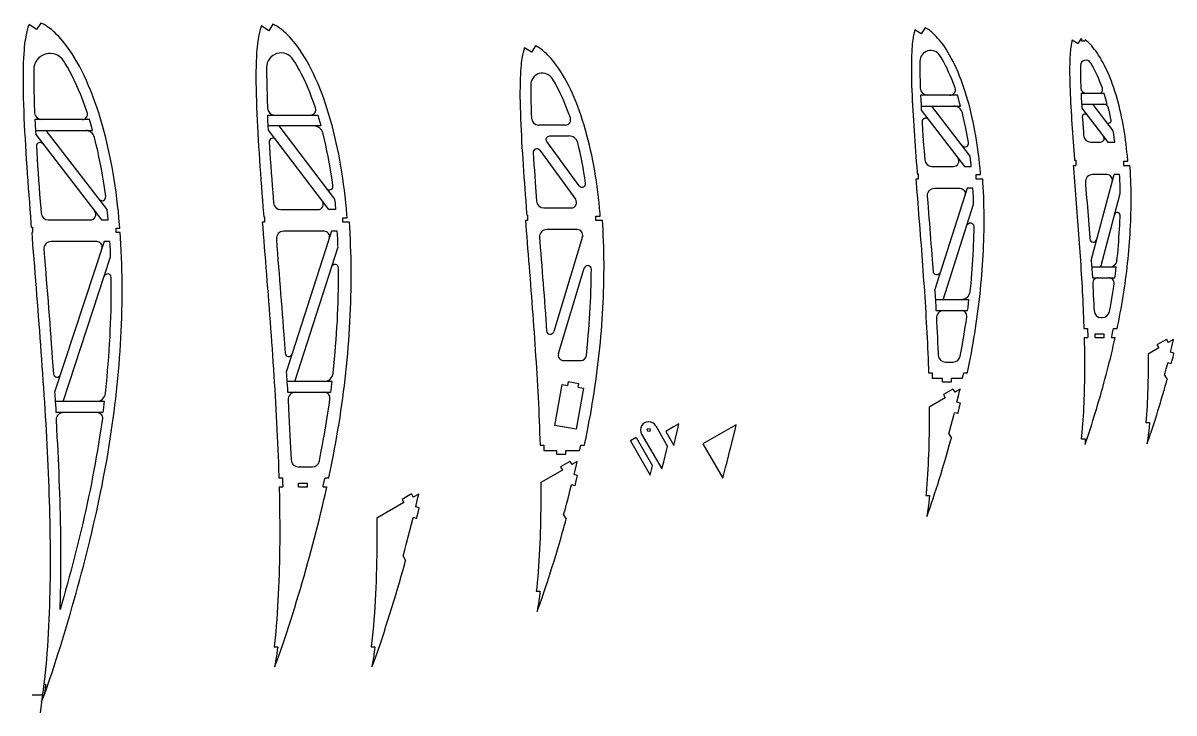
# Model space of a CAD drawing. Header units: millimetres. Extents: x 387 to 11444, y 601 to 6721.
# Drawn here: x 3736 to 4372, y 5233 to 5614 of the extents above; entities that cross this region are included whole.
import ezdxf

# ---------------------------------------------------------------- set-up
doc = ezdxf.new("R2010")
doc.units = ezdxf.units.MM
doc.layers.add('1', color=115, linetype='Continuous', plot=False)
for name, color, linetype in [('2mm轻木', 150, 'Continuous'), ('2mm轻木层板', 2, 'Continuous'), ('椴木', 30, 'Continuous')]:
    doc.layers.add(name, color=color, linetype=linetype)

msp = doc.modelspace()

# ---------------------------------------------------------------- linework, layer by layer
at = {"layer": '1'}
msp.add_line((3747.381, 5242.402), (3740.734, 5242.402), dxfattribs=at)
at = {"layer": '2mm轻木', "linetype": 'Continuous'}
for p, q in [((3737.876, 5609.127), (3737.671, 5608.24)), ((3738.068, 5609.943), (3737.876, 5609.127)), ((3738.253, 5610.679), (3738.068, 5609.943)), ((3738.441, 5611.335), (3738.253, 5610.679)), ((3738.637, 5611.92), (3738.441, 5611.335)), ((3738.85, 5612.435), (3738.637, 5611.92)), ((3739.085, 5612.894), (3738.85, 5612.435)), ((3739.156, 5613.008), (3739.085, 5612.894)), ((3743.279, 5610.33), (3739.156, 5613.008)), ((3745.582, 5613.875), (3743.279, 5610.33)), ((3745.597, 5613.869), (3745.582, 5613.875)), ((3746.155, 5613.624), (3745.597, 5613.869)), ((3746.733, 5613.345), (3746.155, 5613.624)), ((3747.344, 5613.029), (3746.733, 5613.345)), ((3747.981, 5612.672), (3747.344, 5613.029)), ((3748.652, 5612.265), (3747.981, 5612.672)), ((3749.354, 5611.806), (3748.652, 5612.265)), ((3750.092, 5611.281), (3749.354, 5611.806)), ((3750.878, 5610.684), (3750.092, 5611.281)), ((3751.709, 5610.016), (3750.878, 5610.684)), ((3752.583, 5609.255), (3751.709, 5610.016)), ((3753.515, 5608.395), (3752.583, 5609.255)), ((3736.637, 5602.276), (3736.456, 5600.651)), ((3736.829, 5603.728), (3736.637, 5602.276)), ((3737.035, 5605.026), (3736.829, 5603.728)), ((3737.254, 5606.201), (3737.035, 5605.026)), ((3737.461, 5607.272), (3737.254, 5606.201)), ((3737.671, 5608.24), (3737.461, 5607.272)), ((3754.503, 5607.43), (3753.515, 5608.395)), ((3755.548, 5606.347), (3754.503, 5607.43)), ((3756.648, 5605.129), (3755.548, 5606.347)), ((3757.805, 5603.769), (3756.648, 5605.129)), ((3759.016, 5602.255), (3757.805, 5603.769)), ((3760.271, 5600.585), (3759.016, 5602.255)), ((3736.148, 5596.766), (3736.02, 5594.459)), ((3736.295, 5598.821), (3736.148, 5596.766)), ((3736.456, 5600.651), (3736.295, 5598.821)), ((3761.562, 5598.76), (3760.271, 5600.585)), ((3762.878, 5596.771), (3761.562, 5598.76)), ((3764.215, 5594.636), (3762.878, 5596.771)), ((3735.908, 5591.902), (3735.823, 5589.107)), ((3736.02, 5594.459), (3735.908, 5591.902)), ((3765.553, 5592.362), (3764.215, 5594.636)), ((3766.887, 5589.951), (3765.553, 5592.362)), ((3768.204, 5587.426), (3766.887, 5589.951)), ((3735.764, 5586.098), (3735.745, 5582.905)), ((3735.823, 5589.107), (3735.764, 5586.098)), ((3769.497, 5584.796), (3768.204, 5587.426)), ((3770.761, 5582.064), (3769.497, 5584.796)), ((3735.745, 5582.905), (3735.757, 5579.56)), ((3735.757, 5579.56), (3735.807, 5576.092)), ((3771.995, 5579.245), (3770.761, 5582.064)), ((3773.194, 5576.347), (3771.995, 5579.245)), ((3735.807, 5576.092), (3735.885, 5572.51)), ((3735.885, 5572.51), (3735.994, 5568.869)), ((3774.351, 5573.386), (3773.194, 5576.347)), ((3775.466, 5570.368), (3774.351, 5573.386)), ((3735.994, 5568.869), (3736.126, 5565.156)), ((3736.126, 5565.156), (3736.281, 5561.401)), ((3776.535, 5567.282), (3775.466, 5570.368)), ((3777.569, 5564.147), (3776.535, 5567.282)), ((3778.557, 5560.971), (3777.569, 5564.147)), ((3736.281, 5561.401), (3736.456, 5557.613)), ((3779.499, 5557.751), (3778.557, 5560.971)), ((3780.402, 5554.487), (3779.499, 5557.751)), ((3736.456, 5557.613), (3736.651, 5553.802)), ((3736.651, 5553.802), (3736.857, 5549.963)), ((3781.263, 5551.187), (3780.402, 5554.487)), ((3736.857, 5549.963), (3737.082, 5546.116)), ((3737.082, 5546.116), (3737.32, 5542.245)), ((3782.081, 5547.865), (3781.263, 5551.187)), ((3782.852, 5544.511), (3782.081, 5547.865)), ((3737.32, 5542.245), (3737.569, 5538.366)), ((3783.585, 5541.129), (3782.852, 5544.511)), ((3784.276, 5537.711), (3783.585, 5541.129)), ((3737.569, 5538.366), (3737.829, 5534.459)), ((3737.829, 5534.459), (3738.098, 5530.544)), ((3784.927, 5534.274), (3784.276, 5537.711)), ((3785.537, 5530.813), (3784.927, 5534.274)), ((3738.098, 5530.544), (3738.374, 5526.622)), ((3738.374, 5526.622), (3738.658, 5522.69)), ((3786.111, 5527.332), (3785.537, 5530.813)), ((3786.643, 5523.832), (3786.111, 5527.332)), ((4230.225, 5527.581), (4229.022, 5527.581)), ((4229.791, 5530.581), (4230.225, 5530.581)), ((4262.318, 5527.581), (4262.318, 5530.081)), ((4262.318, 5530.081), (4264.779, 5530.081)), ((3738.658, 5522.69), (3738.946, 5518.756)), ((3787.139, 5520.308), (3786.643, 5523.832)), ((3787.597, 5516.772), (3787.139, 5520.308)), ((3738.946, 5518.756), (3739.242, 5514.821)), ((3739.242, 5514.821), (3739.542, 5510.882)), ((3788.021, 5513.212), (3787.597, 5516.772)), ((3788.413, 5509.632), (3788.021, 5513.212)), ((3739.542, 5510.882), (3739.842, 5506.946)), ((3739.842, 5506.946), (3740.145, 5503.015)), ((3788.766, 5506.053), (3788.413, 5509.632)), ((3740.145, 5503.015), (3740.299, 5501.064)), ((3740.299, 5501.064), (3741.034, 5501.064)), ((3787.271, 5498.064), (3787.271, 5500.564)), ((3787.271, 5500.564), (3789.232, 5500.564)), ((3789.084, 5502.446), (3788.766, 5506.053)), ((3789.232, 5500.564), (3789.084, 5502.446)), ((3869.147, 5503.782), (3867.944, 5503.782)), ((3912.396, 5503.782), (3912.396, 5506.282)), ((3916.048, 5503.782), (3912.396, 5503.782)), ((3741.034, 5498.064), (3740.534, 5498.064)), ((3789.421, 5498.064), (3787.271, 5498.064))]:
    msp.add_line(p, q, dxfattribs=at)
at = {"layer": '2mm轻木'}
for p, q in [((4315.463, 5604.646), (4318.68, 5602.557)), ((4318.68, 5602.557), (4320.504, 5605.366)), ((4320.504, 5604.091), (4322.504, 5604.091)), ((4320.28, 5575.091), (4333.013, 5575.091)), ((4320.575, 5569.091), (4334.811, 5569.091)), ((4320.702, 5566.819), (4335.179, 5548.091)), ((4326.53, 5569.091), (4338.051, 5554.185)), ((4315.947, 5535.091), (4317.45, 5535.091)), ((4316.716, 5538.091), (4317.45, 5538.091)), ((4343.665, 5537.591), (4346.126, 5537.591)), ((4343.665, 5537.591), (4343.665, 5535.091)), ((4343.665, 5535.091), (4347.317, 5535.091)), ((4325.943, 5482.563), (4338.508, 5530.091)), ((4331.231, 5479.091), (4341.943, 5519.609)), ((4326.17, 5479.091), (4339.756, 5479.091)), ((4326.541, 5473.091), (4339.005, 5473.091)), ((4321.846, 5445.091), (4323.847, 5445.091)), ((4338.222, 5445.091), (4340.264, 5445.091)), ((4321.989, 5440.091), (4323.99, 5440.091)), ((4328.088, 5442.091), (4333.088, 5442.091)), ((4328.088, 5440.091), (4328.088, 5442.091)), ((4328.088, 5440.091), (4333.088, 5440.091)), ((4333.088, 5440.091), (4333.088, 5442.091)), ((4337.138, 5440.091), (4339.187, 5440.091)), ((4367.448, 5439.05), (4362.252, 5436.05)), ((4367.448, 5439.05), (4368.448, 5437.318)), ((4371.413, 5439.029), (4368.448, 5437.318)), ((4363.252, 5434.318), (4357.372, 5430.923)), ((4362.252, 5436.05), (4363.252, 5434.318)), ((4371.634, 5431.361), (4369.702, 5431.879)), ((4370.159, 5425.545), (4368.227, 5426.062)), ((4236.012, 5420.514), (4238.013, 5420.514)), ((4255.445, 5420.514), (4257.49, 5420.514)), ((4366.415, 5419.26), (4367.822, 5416.823)), ((4238.101, 5417.514), (4243.752, 5417.514)), ((4243.752, 5415.514), (4243.752, 5417.514)), ((4243.752, 5415.514), (4248.752, 5415.514)), ((4249.479, 5411.514), (4244.283, 5408.514)), ((4248.752, 5417.514), (4254.798, 5417.514)), ((4248.752, 5415.514), (4248.752, 5417.514)), ((4249.479, 5411.514), (4250.479, 5409.782)), ((4253.447, 5411.496), (4250.479, 5409.782)), ((4245.283, 5406.782), (4236.377, 5401.641)), ((4244.283, 5408.514), (4245.283, 5406.782)), ((4253.685, 5403.82), (4251.753, 5404.338)), ((4098.157, 5392.406), (4095.186, 5390.691)), ((4252.237, 5397.997), (4250.305, 5398.515)), ((4356.131, 5393.05), (4358.138, 5393.05)), ((4095.186, 5390.691), (4090.81, 5388.164)), ((4090.81, 5388.164), (4095.288, 5380.409)), ((4126.794, 5390.136), (4111.398, 5381.247)), ((4129.765, 5391.851), (4126.794, 5390.136)), ((4247.226, 5386.851), (4248.631, 5384.417)), ((4074.541, 5384.787), (4071.316, 5382.925)), ((4071.316, 5382.925), (4082.246, 5363.993)), ((4074.541, 5384.787), (4083.611, 5369.079)), ((4111.398, 5381.247), (4122.329, 5362.315)), ((4320.346, 5384.091), (4322.504, 5384.091)), ((3877.113, 5362.582), (3879.114, 5362.582)), ((3902.661, 5362.582), (3904.706, 5362.582)), ((3877.25, 5357.582), (3879.25, 5357.582)), ((3887.935, 5359.582), (3892.935, 5359.582)), ((3887.935, 5357.582), (3887.935, 5359.582)), ((3887.935, 5357.582), (3892.935, 5357.582)), ((3892.935, 5357.582), (3892.935, 5359.582)), ((3901.571, 5357.582), (3903.62, 5357.582)), ((3946.191, 5348.85), (3931.234, 5340.214)), ((3950.387, 5353.582), (3945.191, 5350.582)), ((3945.191, 5350.582), (3946.191, 5348.85)), ((3950.387, 5353.582), (3951.387, 5351.85)), ((3954.362, 5353.567), (3951.387, 5351.85)), ((4234.554, 5352.714), (4236.564, 5352.714)), ((3954.62, 5345.881), (3952.687, 5346.398)), ((3953.206, 5340.048), (3951.274, 5340.565)), ((3945.691, 5319.173), (3947.093, 5316.744)), ((3874.427, 5269.182), (3876.442, 5269.182)), ((3928.122, 5269.182), (3930.138, 5269.182)), ((3747.243, 5248.53), (3748.251, 5248.53))]:
    msp.add_line(p, q, dxfattribs=at)
at = {"layer": '2mm轻木', "linetype": 'Continuous'}
for points in [[(3871.548, 5609.641), (3867.52, 5612.257), (3867.347, 5611.918), (3867.147, 5611.435), (3866.962, 5610.885), (3866.785, 5610.267), (3866.611, 5609.572), (3866.429, 5608.802), (3866.236, 5607.964), (3866.037, 5607.05), (3865.841, 5606.038), (3865.635, 5604.928), (3865.44, 5603.703), (3865.259, 5602.332), (3865.089, 5600.797), (3864.936, 5599.068), (3864.797, 5597.127), (3864.677, 5594.947), (3864.57, 5592.531), (3864.49, 5589.89), (3864.435, 5587.046), (3864.416, 5584.029), (3864.427, 5580.867), (3864.475, 5577.59), (3864.549, 5574.205), (3864.651, 5570.764), (3864.776, 5567.255), (3864.923, 5563.705), (3865.089, 5560.126), (3865.273, 5556.523), (3865.467, 5552.895), (3865.681, 5549.259), (3865.905, 5545.6), (3866.14, 5541.934), (3866.387, 5538.242), (3866.64, 5534.541), (3866.902, 5530.834), (3867.17, 5527.118), (3867.442, 5523.399), (3867.722, 5519.68), (3868.005, 5515.956), (3868.289, 5512.237), (3868.576, 5508.521), (3868.713, 5506.782)], [(3914.857, 5506.282), (3914.724, 5507.974), (3914.423, 5511.383), (3914.089, 5514.765), (3913.718, 5518.148), (3913.318, 5521.513), (3912.886, 5524.855), (3912.416, 5528.185), (3911.914, 5531.493), (3911.371, 5534.782), (3910.795, 5538.053), (3910.179, 5541.301), (3909.527, 5544.531), (3908.834, 5547.726), (3908.105, 5550.896), (3907.332, 5554.036), (3906.519, 5557.153), (3905.665, 5560.238), (3904.775, 5563.281), (3903.842, 5566.282), (3902.864, 5569.244), (3901.855, 5572.161), (3900.801, 5575.013), (3899.708, 5577.81), (3898.575, 5580.548), (3897.409, 5583.212), (3896.215, 5585.793), (3894.993, 5588.278), (3893.749, 5590.663), (3892.488, 5592.941), (3891.225, 5595.089), (3889.962, 5597.105), (3888.719, 5598.984), (3887.5, 5600.708), (3886.314, 5602.285), (3885.17, 5603.715), (3884.078, 5604.999), (3883.039, 5606.149), (3882.053, 5607.172), (3881.121, 5608.083), (3880.24, 5608.895), (3879.416, 5609.612), (3878.632, 5610.243), (3877.89, 5610.806), (3877.194, 5611.301), (3876.533, 5611.734), (3875.899, 5612.117), (3875.299, 5612.454), (3874.724, 5612.752), (3874.178, 5613.015), (3873.836, 5613.165), (3871.548, 5609.641)], [(4246.688, 5597.827), (4245.722, 5599.371), (4244.77, 5600.809), (4243.838, 5602.127), (4242.931, 5603.333), (4242.057, 5604.426), (4241.223, 5605.406), (4240.43, 5606.285), (4239.677, 5607.065), (4238.966, 5607.76), (4238.294, 5608.379), (4237.667, 5608.925), (4237.071, 5609.405), (4236.507, 5609.833), (4235.978, 5610.209), (4235.478, 5610.536), (4234.998, 5610.827), (4234.543, 5611.082), (4234.246, 5611.236), (4232.045, 5607.848), (4228.515, 5610.14), (4228.472, 5610.012), (4228.338, 5609.546), (4228.205, 5609.017), (4228.066, 5608.428), (4227.918, 5607.786), (4227.767, 5607.088), (4227.617, 5606.314), (4227.459, 5605.466), (4227.31, 5604.531), (4227.172, 5603.483), (4227.042, 5602.309), (4226.925, 5600.986), (4226.818, 5599.498), (4226.726, 5597.827), (4226.645, 5595.974), (4226.583, 5593.948), (4226.541, 5591.767), (4226.526, 5589.452), (4226.535, 5587.026), (4226.572, 5584.511), (4226.628, 5581.912), (4226.707, 5579.27), (4226.803, 5576.577), (4226.916, 5573.851), (4227.043, 5571.103), (4227.184, 5568.337), (4227.333, 5565.551), (4227.497, 5562.759), (4227.669, 5559.949), (4227.85, 5557.133), (4228.039, 5554.298), (4228.234, 5551.456), (4228.435, 5548.608), (4228.641, 5545.754), (4228.85, 5542.899), (4229.065, 5540.042), (4229.282, 5537.182), (4229.5, 5534.325), (4229.72, 5531.471), (4229.791, 5530.581)], [(4315.463, 5604.646), (4315.389, 5604.35), (4315.271, 5603.851), (4315.146, 5603.307), (4315.018, 5602.717), (4314.891, 5602.063), (4314.757, 5601.345), (4314.632, 5600.555), (4314.515, 5599.668), (4314.404, 5598.675), (4314.305, 5597.554), (4314.215, 5596.294), (4314.137, 5594.877), (4314.068, 5593.306), (4314.015, 5591.587), (4313.979, 5589.737), (4313.968, 5587.773), (4313.975, 5585.715), (4314.006, 5583.581), (4314.054, 5581.376), (4314.121, 5579.134), (4314.202, 5576.848), (4314.298, 5574.534), (4314.406, 5572.202), (4314.525, 5569.853), (4314.652, 5567.488), (4314.791, 5565.119), (4314.938, 5562.733), (4315.091, 5560.343), (4315.252, 5557.936), (4315.417, 5555.523), (4315.587, 5553.106), (4315.763, 5550.683), (4315.94, 5548.258), (4316.122, 5545.833), (4316.307, 5543.405), (4316.492, 5540.979), (4316.679, 5538.557), (4316.716, 5538.091)], [(4320.504, 5605.366), (4320.504, 5604.091)], [(4346.126, 5537.591), (4346.082, 5538.144), (4345.886, 5540.363), (4345.669, 5542.566), (4345.428, 5544.768), (4345.167, 5546.959), (4344.885, 5549.135), (4344.58, 5551.303), (4344.253, 5553.457), (4343.899, 5555.598), (4343.525, 5557.727), (4343.124, 5559.841), (4342.699, 5561.943), (4342.248, 5564.022), (4341.774, 5566.085), (4341.271, 5568.127), (4340.742, 5570.156), (4340.186, 5572.163), (4339.608, 5574.142), (4339.001, 5576.094), (4338.365, 5578.02), (4337.708, 5579.916), (4337.024, 5581.77), (4336.313, 5583.588), (4335.577, 5585.367), (4334.82, 5587.098), (4334.044, 5588.774), (4333.251, 5590.388), (4332.443, 5591.936), (4331.625, 5593.413), (4330.806, 5594.806), (4329.987, 5596.113), (4329.182, 5597.331), (4328.393, 5598.446), (4327.626, 5599.467), (4326.886, 5600.391), (4326.181, 5601.22), (4325.511, 5601.963), (4324.875, 5602.622), (4324.274, 5603.209), (4323.707, 5603.731), (4323.178, 5604.192), (4322.676, 5604.596), (4322.504, 5604.727)], [(4322.504, 5604.727), (4322.504, 5604.091)], [(4264.779, 5530.081), (4264.705, 5531.014), (4264.474, 5533.63), (4264.218, 5536.225), (4263.934, 5538.822), (4263.627, 5541.404), (4263.295, 5543.968), (4262.934, 5546.524), (4262.549, 5549.062), (4262.133, 5551.586), (4261.691, 5554.096), (4261.218, 5556.588), (4260.718, 5559.065), (4260.186, 5561.517), (4259.627, 5563.948), (4259.034, 5566.357), (4258.41, 5568.748), (4257.755, 5571.114), (4257.073, 5573.448), (4256.357, 5575.75), (4255.607, 5578.021), (4254.833, 5580.258), (4254.026, 5582.444), (4253.188, 5584.588), (4252.319, 5586.687), (4251.425, 5588.729), (4250.511, 5590.707), (4249.574, 5592.611), (4248.621, 5594.438), (4247.656, 5596.183), (4246.688, 5597.827)], [(4319.993, 5590.384), (4319.979, 5589.661), (4319.968, 5587.766), (4319.975, 5585.769), (4320.005, 5583.69), (4320.052, 5581.53), (4320.117, 5579.33), (4320.165, 5577.984)], [(4332.146, 5577.644), (4332.059, 5577.895), (4331.415, 5579.638), (4330.747, 5581.348), (4330.056, 5583.017), (4329.348, 5584.636), (4328.629, 5586.19), (4327.898, 5587.676), (4327.158, 5589.095), (4326.414, 5590.439), (4325.677, 5591.692), (4325.535, 5591.919)], [(4320.28, 5575.091), (4320.292, 5574.797), (4320.398, 5572.493), (4320.517, 5570.167), (4320.643, 5567.825), (4320.702, 5566.819)], [(4334.811, 5569.091), (4334.415, 5570.52), (4333.863, 5572.409), (4333.287, 5574.262), (4333.013, 5575.091)], [(4336.906, 5560.319), (4336.826, 5560.713), (4336.393, 5562.714), (4335.937, 5564.695), (4335.455, 5566.653), (4335.373, 5566.965)], [(4338.97, 5548.091), (4338.939, 5548.331), (4338.643, 5550.434), (4338.326, 5552.518), (4338.051, 5554.185)], [(4335.179, 5548.091), (4338.97, 5548.091)], [(4315.947, 5535.091), (4316.061, 5533.609), (4316.253, 5531.178), (4316.448, 5528.752), (4316.637, 5526.325), (4316.832, 5523.896), (4317.026, 5521.458), (4317.218, 5519.022), (4317.41, 5516.579), (4317.604, 5514.136), (4317.794, 5511.695), (4317.984, 5509.254), (4318.173, 5506.816), (4318.358, 5504.38), (4318.545, 5501.944), (4318.728, 5499.515), (4318.908, 5497.093), (4319.085, 5494.672), (4319.26, 5492.248), (4319.431, 5489.816), (4319.601, 5487.383), (4319.769, 5484.949), (4319.932, 5482.52), (4320.093, 5480.092), (4320.249, 5477.665), (4320.4, 5475.244), (4320.547, 5472.822), (4320.688, 5470.403), (4320.825, 5467.988), (4320.957, 5465.572), (4321.084, 5463.155), (4321.207, 5460.74), (4321.324, 5458.328), (4321.435, 5455.924), (4321.538, 5453.516), (4321.636, 5451.112), (4321.728, 5448.714), (4321.807, 5446.319), (4321.846, 5445.091)], [(4317.45, 5538.091), (4317.45, 5535.091)], [(4340.264, 5445.091), (4340.628, 5446.847), (4341.088, 5449.136), (4341.537, 5451.424), (4341.972, 5453.708), (4342.389, 5455.993), (4342.795, 5458.28), (4343.184, 5460.57), (4343.56, 5462.862), (4343.923, 5465.149), (4344.268, 5467.439), (4344.6, 5469.731), (4344.916, 5472.025), (4345.219, 5474.32), (4345.504, 5476.612), (4345.776, 5478.906), (4346.032, 5481.205), (4346.272, 5483.5), (4346.496, 5485.796), (4346.704, 5488.093), (4346.899, 5490.392), (4347.076, 5492.694), (4347.24, 5494.991), (4347.386, 5497.29), (4347.518, 5499.584), (4347.628, 5501.881), (4347.729, 5504.18), (4347.811, 5506.47), (4347.873, 5508.762), (4347.921, 5511.054), (4347.952, 5513.341), (4347.964, 5515.624), (4347.96, 5517.908), (4347.938, 5520.184), (4347.897, 5522.459), (4347.837, 5524.727), (4347.758, 5526.992), (4347.662, 5529.253), (4347.547, 5531.504), (4347.41, 5533.753), (4347.317, 5535.091)], [(4229.022, 5527.581), (4229.17, 5525.658), (4229.396, 5522.795), (4229.625, 5519.937), (4229.848, 5517.079), (4230.077, 5514.219), (4230.306, 5511.347), (4230.533, 5508.478), (4230.759, 5505.6), (4230.988, 5502.723), (4231.211, 5499.848), (4231.434, 5496.973), (4231.658, 5494.101), (4231.875, 5491.232), (4232.096, 5488.363), (4232.31, 5485.503), (4232.522, 5482.65), (4232.732, 5479.798), (4232.938, 5476.943), (4233.139, 5474.08), (4233.339, 5471.214), (4233.537, 5468.348), (4233.729, 5465.487), (4233.919, 5462.626), (4234.103, 5459.769), (4234.281, 5456.917), (4234.453, 5454.064), (4234.62, 5451.215), (4234.781, 5448.372), (4234.936, 5445.525), (4235.086, 5442.679), (4235.23, 5439.835), (4235.369, 5436.994), (4235.499, 5434.162), (4235.621, 5431.327), (4235.736, 5428.494), (4235.844, 5425.671), (4235.937, 5422.85), (4236.012, 5420.514)], [(4230.225, 5530.581), (4230.225, 5527.581)], [(4257.49, 5420.514), (4257.547, 5420.78), (4258.104, 5423.471), (4258.647, 5426.168), (4259.175, 5428.862), (4259.687, 5431.553), (4260.179, 5434.244), (4260.656, 5436.938), (4261.114, 5439.634), (4261.558, 5442.334), (4261.985, 5445.028), (4262.392, 5447.724), (4262.782, 5450.424), (4263.155, 5453.126), (4263.511, 5455.828), (4263.848, 5458.528), (4264.167, 5461.23), (4264.469, 5463.938), (4264.752, 5466.64), (4265.015, 5469.345), (4265.261, 5472.05), (4265.49, 5474.758), (4265.699, 5477.469), (4265.891, 5480.174), (4266.064, 5482.882), (4266.219, 5485.585), (4266.349, 5488.29), (4266.468, 5490.998), (4266.564, 5493.694), (4266.638, 5496.394), (4266.694, 5499.093), (4266.731, 5501.787), (4266.745, 5504.475), (4266.739, 5507.166), (4266.714, 5509.846), (4266.666, 5512.526), (4266.595, 5515.197), (4266.502, 5517.865), (4266.389, 5520.528), (4266.253, 5523.179), (4266.092, 5525.828), (4265.97, 5527.581)], [(4265.97, 5527.581), (4262.318, 5527.581)], [(4341.611, 5530.091), (4338.508, 5530.091)], [(4341.943, 5519.609), (4341.938, 5520.101), (4341.899, 5522.326), (4341.84, 5524.543), (4341.762, 5526.76), (4341.668, 5528.973), (4341.611, 5530.091)], [(4244.043, 5460.909), (4260.922, 5513.813), (4260.891, 5515.016), (4260.799, 5517.639), (4260.688, 5520.255), (4260.569, 5522.575), (4257.42, 5522.575), (4239.407, 5466.118), (4239.424, 5465.864), (4239.614, 5462.992), (4239.798, 5460.124), (4239.977, 5457.261), (4240.119, 5454.909), (4257.634, 5454.909), (4257.85, 5456.548), (4258.182, 5459.21), (4258.383, 5460.909), (4239.748, 5460.909)], [(4340.131, 5482.463), (4340.303, 5484.102), (4340.522, 5486.358), (4340.727, 5488.617), (4340.918, 5490.876), (4341.093, 5493.137), (4341.253, 5495.394), (4341.397, 5497.653), (4341.526, 5499.901), (4341.635, 5502.157), (4341.734, 5504.419), (4341.814, 5506.658), (4341.845, 5507.824)], [(3741.034, 5501.064), (3741.034, 5498.064)], [(3867.944, 5503.782), (3868.16, 5500.977), (3868.454, 5497.249), (3868.752, 5493.528), (3869.043, 5489.808), (3869.341, 5486.084), (3869.639, 5482.345), (3869.934, 5478.61), (3870.228, 5474.863), (3870.526, 5471.117), (3870.817, 5467.375), (3871.108, 5463.632), (3871.398, 5459.893), (3871.682, 5456.158), (3871.969, 5452.423), (3872.248, 5448.699), (3872.524, 5444.985), (3872.797, 5441.272), (3873.065, 5437.555), (3873.327, 5433.828), (3873.588, 5430.096), (3873.846, 5426.365), (3874.096, 5422.64), (3874.342, 5418.916), (3874.582, 5415.196), (3874.813, 5411.483), (3875.038, 5407.77), (3875.255, 5404.06), (3875.465, 5400.358), (3875.667, 5396.652), (3875.862, 5392.947), (3876.05, 5389.244), (3876.23, 5385.546), (3876.4, 5381.859), (3876.558, 5378.168), (3876.709, 5374.48), (3876.848, 5370.804), (3876.97, 5367.131), (3877.088, 5363.451), (3877.113, 5362.582)], [(3868.713, 5506.782), (3869.147, 5506.782)], [(3869.147, 5506.782), (3869.147, 5503.782)], [(3904.706, 5362.582), (3905.104, 5364.438), (3905.828, 5367.941), (3906.535, 5371.452), (3907.223, 5374.959), (3907.889, 5378.462), (3908.53, 5381.965), (3909.152, 5385.472), (3909.748, 5388.983), (3910.325, 5392.498), (3910.881, 5396.005), (3911.411, 5399.515), (3911.919, 5403.03), (3912.405, 5406.548), (3912.868, 5410.066), (3913.306, 5413.58), (3913.722, 5417.098), (3914.116, 5420.624), (3914.484, 5424.142), (3914.826, 5427.664), (3915.146, 5431.185), (3915.444, 5434.711), (3915.717, 5438.24), (3915.967, 5441.762), (3916.191, 5445.287), (3916.394, 5448.805), (3916.563, 5452.327), (3916.718, 5455.852), (3916.843, 5459.363), (3916.938, 5462.878), (3917.012, 5466.392), (3917.06, 5469.899), (3917.078, 5473.399), (3917.071, 5476.902), (3917.038, 5480.391), (3916.975, 5483.879), (3916.883, 5487.357), (3916.762, 5490.831), (3916.615, 5494.297), (3916.438, 5497.749), (3916.228, 5501.197), (3916.048, 5503.782)], [(3912.396, 5506.282), (3914.857, 5506.282)], [(3740.534, 5498.064), (3740.76, 5495.116), (3741.072, 5491.173), (3741.387, 5487.237), (3741.695, 5483.301), (3742.01, 5479.361), (3742.325, 5475.406), (3742.637, 5471.453), (3742.948, 5467.489), (3743.264, 5463.526), (3743.571, 5459.565), (3743.879, 5455.606), (3744.187, 5451.649), (3744.487, 5447.697), (3744.79, 5443.745), (3745.086, 5439.804), (3745.378, 5435.875), (3745.666, 5431.945), (3745.951, 5428.011), (3746.227, 5424.066), (3746.504, 5420.118), (3746.776, 5416.169), (3747.041, 5412.228), (3747.302, 5408.286), (3747.555, 5404.348), (3747.801, 5400.417), (3748.038, 5396.487), (3748.268, 5392.561), (3748.49, 5388.642), (3748.704, 5384.719), (3748.911, 5380.797), (3749.11, 5376.878), (3749.3, 5372.963), (3749.48, 5369.059), (3749.647, 5365.152), (3749.807, 5361.248), (3749.955, 5357.355), (3750.084, 5353.466), (3750.208, 5349.571), (3750.321, 5345.686), (3750.419, 5341.804), (3750.5, 5337.923), (3750.575, 5334.05), (3750.633, 5330.184), (3750.676, 5326.318), (3750.703, 5322.456), (3750.719, 5318.601), (3750.715, 5314.758), (3750.695, 5310.915), (3750.66, 5307.08), (3750.606, 5303.256), (3750.536, 5299.432), (3750.446, 5295.623), (3750.337, 5291.821), (3750.204, 5288.031), (3750.052, 5284.25), (3749.884, 5280.487), (3749.689, 5276.738), (3749.471, 5273.017), (3749.225, 5269.315), (3748.956, 5265.637), (3748.667, 5262), (3748.343, 5258.415), (3747.988, 5254.881), (3747.601, 5251.412), (3745.256, 5232.544)], [(3746.021, 5238.7), (3748.284, 5244.858), (3749.444, 5248.114), (3750.598, 5251.477), (3751.76, 5254.94), (3752.918, 5258.47), (3754.077, 5262.051), (3755.228, 5265.664), (3756.367, 5269.307), (3757.499, 5272.968), (3758.624, 5276.648), (3759.732, 5280.327), (3760.825, 5284.014), (3761.906, 5287.701), (3762.972, 5291.4), (3764.026, 5295.107), (3765.064, 5298.813), (3766.091, 5302.528), (3767.103, 5306.242), (3768.098, 5309.957), (3769.078, 5313.671), (3770.039, 5317.381), (3770.984, 5321.094), (3771.909, 5324.808), (3772.815, 5328.514), (3773.706, 5332.231), (3774.577, 5335.949), (3775.432, 5339.659), (3776.264, 5343.371), (3777.077, 5347.085), (3777.87, 5350.79), (3778.636, 5354.49), (3779.382, 5358.199), (3780.109, 5361.904), (3780.813, 5365.604), (3781.489, 5369.305), (3782.146, 5373.009), (3782.776, 5376.717), (3783.386, 5380.43), (3783.973, 5384.134), (3784.533, 5387.841), (3785.069, 5391.553), (3785.582, 5395.269), (3786.072, 5398.984), (3786.534, 5402.696), (3786.973, 5406.411), (3787.389, 5410.135), (3787.778, 5413.849), (3788.139, 5417.569), (3788.477, 5421.288), (3788.792, 5425.011), (3789.08, 5428.738), (3789.344, 5432.458), (3789.581, 5436.181), (3789.795, 5439.895), (3789.974, 5443.614), (3790.137, 5447.338), (3790.269, 5451.044), (3790.37, 5454.754), (3790.448, 5458.466), (3790.498, 5462.168), (3790.518, 5465.863), (3790.51, 5469.562), (3790.475, 5473.245), (3790.409, 5476.927), (3790.312, 5480.598), (3790.183, 5484.265), (3790.028, 5487.925), (3789.842, 5491.568), (3789.62, 5495.207), (3789.421, 5498.064)], [(3885.86, 5415.782), (3909.777, 5490.262), (3909.767, 5490.56), (3909.622, 5493.97), (3909.449, 5497.358), (3909.362, 5498.782), (3906.211, 5498.782), (3881.222, 5420.963), (3881.328, 5419.372), (3881.568, 5415.638), (3881.8, 5411.912), (3881.929, 5409.782), (3905.77, 5409.782), (3905.925, 5410.956), (3906.357, 5414.424), (3906.518, 5415.782), (3881.558, 5415.782)], [(3757.874, 5404.73), (3784.158, 5484.728), (3784.035, 5487.644), (3783.851, 5491.232), (3783.74, 5493.064), (3780.582, 5493.064), (3753.217, 5409.777), (3753.289, 5408.676), (3753.543, 5404.727), (3753.789, 5400.785), (3753.914, 5398.73), (3779.986, 5398.73), (3780.12, 5399.747), (3780.578, 5403.419), (3780.733, 5404.73), (3753.543, 5404.73)], [(4325.943, 5482.563), (4326.08, 5480.482), (4326.237, 5478.045), (4326.389, 5475.612), (4326.536, 5473.178), (4326.541, 5473.091)], [(4339.005, 5473.091), (4339.267, 5475.082), (4339.548, 5477.335), (4339.756, 5479.091)], [(4323.847, 5445.091), (4323.883, 5443.98), (4323.952, 5441.58), (4323.99, 5440.091)], [(4337.138, 5440.091), (4337.211, 5440.415), (4337.71, 5442.698), (4338.198, 5444.974), (4338.222, 5445.091)], [(4321.989, 5440.091), (4322.013, 5439.136), (4322.064, 5436.745), (4322.109, 5434.36), (4322.145, 5431.979), (4322.172, 5429.598), (4322.188, 5427.22), (4322.198, 5424.846), (4322.196, 5422.48), (4322.184, 5420.113), (4322.162, 5417.752), (4322.128, 5415.397), (4322.085, 5413.043), (4322.03, 5410.698), (4321.963, 5408.358), (4321.881, 5406.025), (4321.788, 5403.697), (4321.684, 5401.381), (4321.564, 5399.075), (4321.43, 5396.785), (4321.279, 5394.508), (4321.113, 5392.244), (4320.936, 5390.008), (4320.736, 5387.804), (4320.518, 5385.632), (4320.346, 5384.091)], [(4322.504, 5380.892), (4322.611, 5381.192), (4323.324, 5383.271), (4324.041, 5385.409), (4324.756, 5387.588), (4325.472, 5389.799), (4326.182, 5392.028), (4326.885, 5394.277), (4327.584, 5396.536), (4328.277, 5398.806), (4328.961, 5401.076), (4329.636, 5403.352), (4330.303, 5405.627), (4330.96, 5407.909), (4331.611, 5410.196), (4332.252, 5412.484), (4332.885, 5414.776), (4333.509, 5417.068), (4334.124, 5419.36), (4334.728, 5421.652), (4335.321, 5423.941), (4335.904, 5426.233), (4336.476, 5428.525), (4337.035, 5430.812), (4337.584, 5433.107), (4338.122, 5435.401), (4338.65, 5437.691), (4339.164, 5439.983), (4339.187, 5440.091)], [(4369.702, 5431.879), (4369.723, 5431.963), (4370.28, 5434.242), (4370.827, 5436.527), (4371.363, 5438.813), (4371.413, 5439.029)], [(4357.372, 5430.923), (4357.377, 5430.178), (4357.387, 5427.805), (4357.385, 5425.438), (4357.373, 5423.072), (4357.351, 5420.71), (4357.317, 5418.356), (4357.274, 5416.002), (4357.219, 5413.657), (4357.152, 5411.317), (4357.07, 5408.984), (4356.977, 5406.656), (4356.873, 5404.34), (4356.753, 5402.034), (4356.619, 5399.744), (4356.468, 5397.466), (4356.302, 5395.203), (4356.131, 5393.05)], [(4370.159, 5425.545), (4370.51, 5426.9), (4371.093, 5429.192), (4371.634, 5431.361)], [(4366.415, 5419.26), (4366.767, 5420.548), (4367.38, 5422.833), (4367.982, 5425.116), (4368.227, 5426.062)], [(4238.013, 5420.514), (4238.027, 5420.084), (4238.101, 5417.514)], [(4254.798, 5417.514), (4255.016, 5418.51), (4255.445, 5420.514)], [(4251.753, 5404.338), (4251.928, 5405.057), (4252.573, 5407.75), (4253.205, 5410.444), (4253.447, 5411.496)], [(4356.807, 5381.388), (4357.082, 5382.138), (4357.8, 5384.151), (4358.513, 5386.23), (4359.23, 5388.368), (4359.945, 5390.547), (4360.661, 5392.758), (4361.371, 5394.987), (4362.074, 5397.236), (4362.773, 5399.494), (4363.466, 5401.765), (4364.15, 5404.035), (4364.825, 5406.31), (4365.492, 5408.586), (4366.149, 5410.868), (4366.8, 5413.155), (4367.441, 5415.442), (4367.822, 5416.823)], [(4236.377, 5401.641), (4236.387, 5400.355), (4236.398, 5397.559), (4236.395, 5394.772), (4236.381, 5391.985), (4236.355, 5389.204), (4236.316, 5386.431), (4236.265, 5383.658), (4236.2, 5380.896), (4236.121, 5378.14), (4236.025, 5375.393), (4235.914, 5372.651), (4235.793, 5369.923), (4235.652, 5367.207), (4235.493, 5364.51), (4235.315, 5361.827), (4235.12, 5359.162), (4234.911, 5356.527), (4234.676, 5353.933), (4234.554, 5352.714)], [(4252.237, 5397.997), (4252.541, 5399.193), (4253.214, 5401.893), (4253.685, 5403.82)], [(4095.288, 5380.409), (4096.995, 5387.417), (4097.722, 5390.519), (4098.157, 5392.406)], [(4247.226, 5386.851), (4247.789, 5388.92), (4248.511, 5391.612), (4249.221, 5394.303), (4249.917, 5396.991), (4250.305, 5398.515)], [(4358.138, 5393.05), (4358.118, 5392.797), (4357.916, 5390.573), (4357.696, 5388.38), (4357.456, 5386.226), (4357.193, 5384.114), (4356.909, 5382.056), (4356.807, 5381.388)], [(4126.653, 5378.859), (4128.603, 5386.862), (4129.33, 5389.963), (4129.765, 5391.851)], [(4235.099, 5341.228), (4235.197, 5341.481), (4236.039, 5343.774), (4236.884, 5346.145), (4237.724, 5348.593), (4238.569, 5351.112), (4239.411, 5353.678), (4240.253, 5356.282), (4241.09, 5358.907), (4241.918, 5361.556), (4242.741, 5364.216), (4243.558, 5366.89), (4244.363, 5369.564), (4245.158, 5372.244), (4245.943, 5374.923), (4246.718, 5377.612), (4247.484, 5380.305), (4248.239, 5382.999), (4248.631, 5384.417)], [(4322.504, 5384.091), (4322.504, 5380.892)], [(4122.329, 5362.315), (4123.094, 5365.18), (4123.925, 5368.279), (4124.743, 5371.378), (4125.544, 5374.473), (4126.332, 5377.571), (4126.653, 5378.859)], [(4082.246, 5363.993), (4083.012, 5366.858), (4083.608, 5369.083)], [(3879.114, 5362.582), (3879.194, 5359.837), (3879.25, 5357.582)], [(3901.571, 5357.582), (3901.631, 5357.849), (3902.398, 5361.354), (3902.661, 5362.582)], [(3877.25, 5357.582), (3877.286, 5356.117), (3877.364, 5352.452), (3877.434, 5348.794), (3877.489, 5345.143), (3877.529, 5341.493), (3877.555, 5337.846), (3877.57, 5334.206), (3877.566, 5330.578), (3877.548, 5326.949), (3877.515, 5323.328), (3877.463, 5319.718), (3877.397, 5316.108), (3877.312, 5312.513), (3877.209, 5308.925), (3877.084, 5305.348), (3876.94, 5301.778), (3876.782, 5298.227), (3876.598, 5294.691), (3876.392, 5291.18), (3876.16, 5287.687), (3875.906, 5284.217), (3875.634, 5280.787), (3875.329, 5277.409), (3874.994, 5274.079), (3874.629, 5270.811), (3874.427, 5269.182)], [(3874.785, 5258.053), (3874.902, 5258.343), (3876.006, 5261.199), (3877.102, 5264.183), (3878.203, 5267.271), (3879.296, 5270.458), (3880.396, 5273.737), (3881.493, 5277.078), (3882.589, 5280.467), (3883.679, 5283.886), (3884.757, 5287.334), (3885.828, 5290.797), (3886.891, 5294.278), (3887.94, 5297.76), (3888.974, 5301.248), (3889.997, 5304.737), (3891.005, 5308.237), (3892.003, 5311.744), (3892.985, 5315.251), (3893.957, 5318.765), (3894.914, 5322.279), (3895.856, 5325.794), (3896.783, 5329.308), (3897.692, 5332.819), (3898.586, 5336.333), (3899.462, 5339.848), (3900.32, 5343.355), (3901.162, 5346.873), (3901.987, 5350.391), (3902.796, 5353.902), (3903.584, 5357.416), (3903.62, 5357.582)], [(3952.687, 5346.398), (3952.911, 5347.334), (3953.734, 5350.844), (3954.362, 5353.567)], [(4236.564, 5352.714), (4236.408, 5351.164), (4236.126, 5348.63), (4235.817, 5346.148), (4235.483, 5343.729), (4235.125, 5341.381), (4235.099, 5341.228)], [(3953.206, 5340.048), (3954.015, 5343.355), (3954.62, 5345.881)], [(3931.234, 5340.214), (3931.25, 5337.846), (3931.265, 5334.206), (3931.261, 5330.578), (3931.243, 5326.949), (3931.21, 5323.328), (3931.158, 5319.718), (3931.092, 5316.108), (3931.008, 5312.513), (3930.904, 5308.925), (3930.779, 5305.348), (3930.636, 5301.778), (3930.478, 5298.227), (3930.294, 5294.691), (3930.088, 5291.18), (3929.856, 5287.687), (3929.602, 5284.217), (3929.329, 5280.787), (3929.024, 5277.409), (3928.689, 5274.079), (3928.325, 5270.811), (3928.122, 5269.182)], [(3945.691, 5319.173), (3946.678, 5322.801), (3947.618, 5326.308), (3948.543, 5329.814), (3949.45, 5333.316), (3950.342, 5336.822), (3951.216, 5340.327), (3951.274, 5340.565)], [(3928.48, 5258.053), (3928.597, 5258.343), (3929.701, 5261.199), (3930.798, 5264.183), (3931.898, 5267.271), (3932.991, 5270.458), (3934.091, 5273.737), (3935.188, 5277.078), (3936.285, 5280.467), (3937.374, 5283.886), (3938.452, 5287.334), (3939.523, 5290.797), (3940.587, 5294.278), (3941.635, 5297.76), (3942.669, 5301.248), (3943.692, 5304.737), (3944.701, 5308.237), (3945.698, 5311.744), (3946.681, 5315.251), (3947.093, 5316.744)], [(3876.442, 5269.182), (3876.215, 5267.353), (3875.915, 5265.182), (3875.781, 5264.212), (3875.316, 5261.164), (3874.817, 5258.227), (3874.785, 5258.053)], [(3930.138, 5269.182), (3929.91, 5267.353), (3929.61, 5265.182), (3929.476, 5264.212), (3929.011, 5261.164), (3928.513, 5258.227), (3928.48, 5258.053)], [(3748.251, 5248.53), (3748.17, 5247.886), (3747.711, 5244.565), (3747.381, 5242.402)]]:
    msp.add_lwpolyline(points, dxfattribs=at)
for points in [[(3768.421, 5560.464, 0.5220414), (3771.236, 5564.503), (3768.742, 5571.255), (3767.628, 5574.107), (3766.474, 5576.894), (3765.289, 5579.602), (3764.082, 5582.212), (3762.851, 5584.715), (3761.602, 5587.111), (3760.341, 5589.388), (3759.086, 5591.522), (3758.262, 5592.838, 0.758855), (3741.635, 5587.929), (3741.806, 5576.201), (3741.883, 5572.665), (3741.99, 5569.065), (3742.121, 5565.387), (3742.166, 5564.298, 0.4021437), (3746.163, 5560.464)], [(3894.47, 5562.982, 0.515591), (3897.305, 5566.963), (3896.205, 5570.14), (3895.193, 5572.881), (3894.142, 5575.57), (3893.054, 5578.197), (3891.937, 5580.749), (3890.8, 5583.209), (3889.64, 5585.566), (3888.464, 5587.823), (3887.277, 5589.966), (3886.096, 5591.975), (3885.085, 5593.588, 0.758855), (3870.306, 5589.225), (3870.474, 5577.699), (3870.547, 5574.36), (3870.648, 5570.96), (3870.772, 5567.486), (3870.8, 5566.816, 0.4021437), (3874.796, 5562.982)], [(4247.886, 5573.975, 0.5280659), (4250.68, 5578.067), (4248.82, 5582.826), (4247.988, 5584.838), (4247.133, 5586.792), (4246.262, 5588.674), (4245.375, 5590.478), (4244.475, 5592.204), (4243.567, 5593.843), (4242.664, 5595.378), (4242.339, 5595.898, 0.7507584), (4231.254, 5592.75), (4231.234, 5589.44), (4231.242, 5587.063), (4231.278, 5584.59), (4231.334, 5582.028), (4231.412, 5579.419), (4231.468, 5577.833, 0.4038283), (4235.466, 5573.975)], [(4254.548, 5546.168, 0.790311), (4258.101, 5547.757), (4256.599, 5555.677), (4256.11, 5558.095), (4255.592, 5560.485), (4255.048, 5562.852), (4254.723, 5564.171, 0.3451499), (4249.868, 5567.975)], [(4321, 5561.948), (4321.078, 5560.735), (4321.238, 5558.341), (4321.403, 5555.939), (4321.572, 5553.533), (4321.697, 5551.802, 0.3932353), (4325.687, 5548.091), (4331.105, 5548.091)], [(4334.612, 5530.091), (4326.688, 5530.091, 0.437805), (4322.701, 5525.772), (4322.812, 5524.375), (4323.007, 5521.935), (4323.199, 5519.493), (4323.391, 5517.049), (4323.586, 5514.606), (4323.776, 5512.159), (4323.966, 5509.719), (4324.156, 5507.275), (4324.341, 5504.833), (4324.528, 5502.398), (4324.711, 5499.964), (4324.891, 5497.538), (4325.069, 5495.107), (4325.105, 5494.619)], [(4326.725, 5469.921), (4326.816, 5468.322), (4326.949, 5465.893), (4327.076, 5463.464), (4327.199, 5461.038), (4327.318, 5458.612), (4327.429, 5456.19), (4327.483, 5454.919, 0.4017195), (4331.48, 5451.091), (4332.059, 5451.091, 0.3622032), (4335.993, 5454.372), (4336.484, 5457.056), (4336.883, 5459.306), (4337.266, 5461.559), (4337.637, 5463.818), (4337.993, 5466.066), (4338.333, 5468.316), (4338.527, 5469.662)]]:
    msp.add_lwpolyline(points, format="xyb", dxfattribs=at)
at = {"layer": '2mm轻木'}
for points in [[(4231.917, 5567.975), (4253.738, 5567.975), (4253.228, 5569.82), (4252.566, 5572.083), (4251.978, 5573.975), (4231.622, 5573.975), (4231.744, 5571.326), (4231.885, 5568.577), (4232.033, 5565.809), (4232.041, 5565.679), (4255.871, 5534.575), (4259.65, 5534.575), (4259.536, 5535.732), (4259.257, 5538.282), (4259.012, 5540.341), (4237.84, 5567.975)], [(3742.625, 5554.464), (3774.183, 5554.464), (3773.728, 5556.108), (3772.812, 5559.238), (3772.431, 5560.464), (3742.331, 5560.464), (3742.449, 5557.905), (3742.643, 5554.115), (3742.746, 5552.191), (3779.043, 5505.064), (3782.83, 5505.064), (3782.792, 5505.494), (3782.445, 5509.01), (3782.257, 5510.724), (3748.569, 5554.464)], [(3877.148, 5556.982), (3907.861, 5516.523), (3908.121, 5514.144), (3908.449, 5510.824), (3908.453, 5510.782), (3904.686, 5510.782), (3871.382, 5554.654), (3871.264, 5556.837), (3871.082, 5560.417), (3870.963, 5562.982), (3898.585, 5562.982), (3899.031, 5561.548), (3899.894, 5558.596), (3900.341, 5556.982), (3871.257, 5556.982)]]:
    msp.add_lwpolyline(points, dxfattribs=at)
for points in [[(4236.017, 5560.49, 0.7423944), (4232.433, 5559.14), (4232.736, 5554.61), (4232.93, 5551.777), (4233.13, 5548.938), (4233.336, 5546.088), (4233.544, 5543.241), (4233.918, 5538.276, 0.3924041), (4237.906, 5534.575), (4249.793, 5534.575, 0.6215854), (4252.175, 5539.4)], [(3777.848, 5516.449, 0.7702481), (3781.413, 5517.949), (3780.706, 5522.963), (3780.185, 5526.394), (3779.622, 5529.805), (3779.025, 5533.195), (3778.387, 5536.558), (3777.712, 5539.899), (3776.996, 5543.202), (3776.244, 5546.475), (3775.213, 5550.659, 0.3451499), (3770.358, 5554.464)], [(3903.385, 5522.42, 0.768558), (3906.961, 5523.886), (3906.94, 5524.05), (3906.479, 5527.316), (3905.988, 5530.554), (3905.456, 5533.774), (3904.893, 5536.974), (3904.291, 5540.148), (3903.654, 5543.301), (3902.978, 5546.418), (3902.268, 5549.506), (3901.516, 5552.561), (3901.338, 5553.244, 0.3413002), (3896.5, 5556.982)], [(3746.689, 5547.071, 0.7404314), (3743.109, 5545.723), (3743.556, 5538.758), (3743.816, 5534.864), (3744.084, 5530.961), (3744.359, 5527.049), (3744.643, 5523.123), (3744.93, 5519.2), (3745.225, 5515.271), (3745.525, 5511.337), (3745.721, 5508.76, 0.3921204), (3749.709, 5505.064), (3772.946, 5505.064, 0.6224651), (3775.323, 5509.894)], [(3875.346, 5549.432, 0.7431401), (3871.757, 5548.094), (3872.127, 5542.326), (3872.373, 5538.647), (3872.626, 5534.957), (3872.886, 5531.261), (3873.155, 5527.55), (3873.426, 5523.843), (3873.705, 5520.129), (3874.135, 5514.478, 0.3921418), (3878.124, 5510.782), (3898.642, 5510.782, 0.6200435), (3901.032, 5515.596)], [(4242.591, 5476.099, -0.8251413), (4238.691, 5476.56), (4238.214, 5483.068), (4238.002, 5485.924), (4237.786, 5488.79), (4237.566, 5491.658), (4237.348, 5494.533), (4237.124, 5497.41), (4236.901, 5500.284), (4236.677, 5503.164), (4236.448, 5506.042), (4236.222, 5508.921), (4235.996, 5511.795), (4235.766, 5514.668), (4235.479, 5518.256, -0.437805), (4239.467, 5522.575), (4253.314, 5522.575, -0.5078535), (4256.172, 5518.663)], [(4257.159, 5502.017, -0.8682448), (4261.063, 5501.355), (4260.86, 5493.868), (4260.765, 5491.219), (4260.648, 5488.546), (4260.52, 5485.88), (4260.367, 5483.222), (4260.197, 5480.552), (4260.007, 5477.885), (4259.801, 5475.213), (4259.576, 5472.544), (4259.333, 5469.874), (4258.9, 5465.425, -0.3861161), (4253.924, 5460.909)], [(3904.953, 5494.864, 0.5084421), (3902.097, 5498.782), (3879.688, 5498.782, 0.4372428), (3875.7, 5494.47), (3876.021, 5490.36), (3876.319, 5486.642), (3876.617, 5482.901), (3876.912, 5479.16), (3877.207, 5475.412), (3877.505, 5471.666), (3877.796, 5467.917), (3878.087, 5464.174), (3878.378, 5460.429), (3878.662, 5456.687), (3878.949, 5452.953), (3879.229, 5449.223), (3879.505, 5445.504), (3879.778, 5441.781), (3880.528, 5431.41, 0.8247997), (3884.427, 5430.943)], [(3779.288, 5489.127, 0.5105637), (3776.438, 5493.064), (3751.265, 5493.064, 0.437805), (3747.278, 5488.745), (3747.991, 5479.84), (3748.306, 5475.882), (3748.618, 5471.924), (3748.93, 5467.959), (3749.245, 5463.996), (3749.553, 5460.03), (3749.861, 5456.071), (3750.169, 5452.109), (3750.469, 5448.151), (3750.773, 5444.2), (3751.069, 5440.254), (3751.362, 5436.32), (3751.651, 5432.381), (3751.936, 5428.437), (3752.526, 5420.015, 0.822886), (3756.421, 5419.53)], [(3776.287, 5404.73, 0.3840064), (3781.26, 5409.21), (3781.808, 5414.452), (3782.166, 5418.13), (3782.5, 5421.813), (3782.812, 5425.495), (3783.096, 5429.182), (3783.358, 5432.861), (3783.592, 5436.544), (3783.803, 5440.211), (3783.98, 5443.889), (3784.141, 5447.576), (3784.272, 5451.232), (3784.372, 5454.899), (3784.448, 5458.569), (3784.498, 5462.225), (3784.517, 5465.872), (3784.51, 5469.527), (3784.475, 5473.216, 0.8485663), (3780.575, 5473.821)], [(3902.101, 5415.782, 0.3861161), (3907.077, 5420.298), (3907.857, 5428.319), (3908.173, 5431.797), (3908.467, 5435.275), (3908.736, 5438.757), (3908.983, 5442.232), (3909.204, 5445.711), (3909.403, 5449.174), (3909.57, 5452.648), (3909.723, 5456.13), (3909.846, 5459.583), (3909.94, 5463.046), (3910.013, 5466.513), (3910.06, 5469.965), (3910.078, 5473.41), (3910.068, 5478.401, 0.8546607), (3906.163, 5479.008)], [(4244.36, 5454.909, 0.43089), (4240.366, 5450.682), (4240.479, 5448.683), (4240.636, 5445.825), (4240.786, 5442.967), (4240.931, 5440.113), (4241.07, 5437.258), (4241.201, 5434.409), (4241.323, 5431.56), (4241.372, 5430.351, 0.4022857), (4245.369, 5426.514), (4249.609, 5426.514, 0.360195), (4253.539, 5429.767), (4254.076, 5432.593), (4254.562, 5435.25), (4255.033, 5437.908), (4255.485, 5440.569), (4255.924, 5443.238), (4256.345, 5445.894), (4256.746, 5448.553), (4257.169, 5451.48, 0.4568991), (4254.2, 5454.909)], [(3886.175, 5409.782, 0.43089), (3882.182, 5405.555), (3882.454, 5400.747), (3882.657, 5397.027), (3882.853, 5393.308), (3883.041, 5389.592), (3883.222, 5385.877), (3883.841, 5372.398, 0.4008397), (3887.837, 5368.582), (3895.547, 5368.582, 0.358536), (3899.472, 5371.812), (3900.35, 5376.286), (3901.008, 5379.745), (3901.64, 5383.206), (3902.255, 5386.67), (3902.843, 5390.137), (3903.415, 5393.613), (3903.963, 5397.075), (3904.486, 5400.538), (3904.988, 5404.009), (3905.314, 5406.371, 0.4549962), (3902.342, 5409.782)], [(3776.621, 5398.73, -0.4588052), (3779.588, 5395.283), (3778.043, 5385.051), (3777.463, 5381.386), (3776.858, 5377.706), (3776.234, 5374.035), (3775.584, 5370.368), (3774.914, 5366.704), (3774.218, 5363.042), (3773.497, 5359.369), (3772.757, 5355.69), (3771.999, 5352.026), (3771.213, 5348.354), (3770.406, 5344.669), (3769.582, 5340.989), (3768.733, 5337.308), (3767.867, 5333.615), (3766.984, 5329.925), (3766.084, 5326.246), (3765.165, 5322.56), (3764.227, 5318.872), (3763.273, 5315.188), (3762.3, 5311.499), (3761.31, 5307.807), (3760.305, 5304.115), (3759.284, 5300.422), (3758.252, 5296.737), (3757.204, 5293.051), (3756.27, 5289.811), (3756.334, 5291.63), (3756.444, 5295.466), (3756.534, 5299.306), (3756.605, 5303.158), (3756.66, 5307.009), (3756.695, 5310.873), (3756.715, 5314.74), (3756.719, 5318.611), (3756.703, 5322.489), (3756.676, 5326.372), (3756.632, 5330.263), (3756.574, 5334.153), (3756.499, 5338.044), (3756.417, 5341.942), (3756.319, 5345.848), (3756.205, 5349.754), (3756.08, 5353.661), (3755.951, 5357.568), (3755.802, 5361.485), (3755.642, 5365.403), (3755.474, 5369.325), (3755.294, 5373.247), (3755.102, 5377.176), (3754.903, 5381.106), (3754.696, 5385.041), (3754.179, 5394.512, -0.4302866), (3758.173, 5398.73)]]:
    msp.add_lwpolyline(points, format="xyb", dxfattribs=at)
for centre, radius, start, end in [((4322.993, 5590.326), 3, 32.061127, 178.892616), ((4323.163, 5578.091), 3, 182.038989, 270), ((4330.224, 5577.091), 2, 270, 22.15228), ((4332.504, 5566.091), 3, 12.288595, 90), ((4322.497, 5562.044), 1.5, 37.703232, 183.672924), ((4335.436, 5560.022), 1.5, 217.703232, 11.422449), ((4331.105, 5550.091), 2, 270, 37.703232), ((4334.612, 5527.091), 3, 345.190697, 90), ((4340.35, 5507.713), 1.5, 352.624548, 165.190697), ((4327.099, 5494.763), 2, 184.133991, 345.190697), ((4336.181, 5483.091), 4, 270, 357.091154), ((4329.72, 5470.091), 3, 90, 183.242914), ((4335.558, 5470.091), 3, 351.777526, 90)]:
    msp.add_arc(centre, radius, start, end, dxfattribs=at)
at = {"layer": '2mm轻木层板', "linetype": 'Continuous'}
for p, q in [((4014.085, 5507.695), (4014.519, 5507.695)), ((4052.19, 5504.695), (4052.19, 5507.195)), ((4014.519, 5504.695), (4013.316, 5504.695)), ((4055.842, 5504.695), (4052.19, 5504.695))]:
    msp.add_line(p, q, dxfattribs=at)
at = {"layer": '2mm轻木层板'}
for p, q in [((4021.396, 5380.561), (4023.397, 5380.561)), ((4043.886, 5380.561), (4045.931, 5380.561)), ((4023.484, 5377.561), (4030.663, 5377.561)), ((4030.663, 5375.561), (4030.663, 5377.561)), ((4030.663, 5375.561), (4035.663, 5375.561)), ((4035.663, 5377.561), (4043.237, 5377.561)), ((4035.663, 5375.561), (4035.663, 5377.561)), ((4037.918, 5371.561), (4032.722, 5368.561)), ((4032.722, 5368.561), (4033.722, 5366.829)), ((4037.918, 5371.561), (4038.918, 5369.829)), ((4041.89, 5371.545), (4038.918, 5369.829)), ((4033.722, 5366.829), (4021.791, 5359.941)), ((4042.14, 5363.863), (4040.207, 5364.381)), ((4040.71, 5358.035), (4038.778, 5358.552)), ((4034.444, 5342.026), (4035.847, 5339.594)), ((4019.341, 5299.961), (4021.354, 5299.961))]:
    msp.add_line(p, q, dxfattribs=at)
at = {"layer": '2mm轻木层板', "linetype": 'Continuous'}
for points in [[(4054.651, 5507.195), (4054.548, 5508.507), (4054.282, 5511.519), (4053.987, 5514.508), (4053.659, 5517.498), (4053.306, 5520.472), (4052.923, 5523.425), (4052.508, 5526.368), (4052.064, 5529.291), (4051.585, 5532.197), (4051.076, 5535.088), (4050.532, 5537.958), (4049.955, 5540.811), (4049.343, 5543.635), (4048.699, 5546.435), (4048.016, 5549.209), (4047.297, 5551.964), (4046.543, 5554.689), (4045.757, 5557.378), (4044.933, 5560.029), (4044.069, 5562.646), (4043.177, 5565.222), (4042.247, 5567.742), (4041.281, 5570.212), (4040.28, 5572.631), (4039.25, 5574.984), (4038.196, 5577.263), (4037.117, 5579.458), (4036.018, 5581.564), (4034.905, 5583.575), (4033.79, 5585.471), (4032.675, 5587.251), (4031.578, 5588.91), (4030.502, 5590.43), (4029.456, 5591.822), (4028.447, 5593.084), (4027.484, 5594.216), (4026.568, 5595.23), (4025.698, 5596.132), (4024.876, 5596.935), (4024.1, 5597.65), (4023.374, 5598.282), (4022.684, 5598.837), (4022.031, 5599.333), (4021.419, 5599.768), (4020.838, 5600.148), (4020.282, 5600.485), (4019.754, 5600.781), (4019.249, 5601.043), (4018.877, 5601.222), (4016.629, 5597.761), (4012.83, 5600.229), (4012.711, 5599.941), (4012.55, 5599.461), (4012.395, 5598.92), (4012.241, 5598.308), (4012.081, 5597.628), (4011.91, 5596.888), (4011.735, 5596.082), (4011.562, 5595.189), (4011.38, 5594.21), (4011.208, 5593.131), (4011.049, 5591.921), (4010.898, 5590.566), (4010.763, 5589.04), (4010.641, 5587.326), (4010.534, 5585.401), (4010.44, 5583.266), (4010.369, 5580.932), (4010.321, 5578.42), (4010.304, 5575.754), (4010.314, 5572.96), (4010.356, 5570.064), (4010.421, 5567.072), (4010.512, 5564.03), (4010.623, 5560.929), (4010.752, 5557.792), (4010.899, 5554.628), (4011.061, 5551.443), (4011.233, 5548.236), (4011.422, 5545.022), (4011.62, 5541.788), (4011.828, 5538.547), (4012.046, 5535.283), (4012.27, 5532.012), (4012.501, 5528.734), (4012.739, 5525.449), (4012.979, 5522.162), (4013.226, 5518.874), (4013.477, 5515.583), (4013.727, 5512.294), (4013.981, 5509.01), (4014.085, 5507.695)], [(4035.329, 5557.495), (4020.609, 5557.495)], [(4021.214, 5543.538), (4041.026, 5516.466)], [(4014.519, 5507.695), (4014.519, 5504.695)], [(4052.19, 5507.195), (4054.651, 5507.195)], [(4013.316, 5504.695), (4013.498, 5502.331), (4013.758, 5499.035), (4014.022, 5495.746), (4014.279, 5492.457), (4014.542, 5489.164), (4014.806, 5485.859), (4015.066, 5482.557), (4015.326, 5479.245), (4015.59, 5475.933), (4015.847, 5472.625), (4016.104, 5469.316), (4016.361, 5466.01), (4016.611, 5462.708), (4016.865, 5459.406), (4017.112, 5456.114), (4017.356, 5452.831), (4017.597, 5449.549), (4017.835, 5446.263), (4018.066, 5442.967), (4018.297, 5439.668), (4018.524, 5436.369), (4018.746, 5433.077), (4018.964, 5429.785), (4019.175, 5426.495), (4019.38, 5423.213), (4019.579, 5419.93), (4019.77, 5416.651), (4019.956, 5413.378), (4020.135, 5410.102), (4020.307, 5406.826), (4020.473, 5403.553), (4020.633, 5400.283), (4020.782, 5397.024), (4020.922, 5393.76), (4021.056, 5390.501), (4021.179, 5387.251), (4021.287, 5384.004), (4021.391, 5380.75), (4021.396, 5380.561)], [(4045.931, 5380.561), (4046.158, 5381.622), (4046.799, 5384.719), (4047.424, 5387.823), (4048.032, 5390.924), (4048.621, 5394.021), (4049.187, 5397.118), (4049.737, 5400.218), (4050.264, 5403.322), (4050.775, 5406.429), (4051.266, 5409.529), (4051.734, 5412.633), (4052.183, 5415.74), (4052.613, 5418.85), (4053.023, 5421.96), (4053.41, 5425.067), (4053.778, 5428.177), (4054.126, 5431.294), (4054.451, 5434.404), (4054.754, 5437.518), (4055.037, 5440.631), (4055.3, 5443.748), (4055.541, 5446.868), (4055.762, 5449.981), (4055.961, 5453.098), (4056.139, 5456.208), (4056.289, 5459.322), (4056.426, 5462.438), (4056.536, 5465.542), (4056.621, 5468.649), (4056.686, 5471.756), (4056.728, 5474.856), (4056.745, 5477.95), (4056.738, 5481.047), (4056.709, 5484.132), (4056.653, 5487.216), (4056.572, 5490.29), (4056.465, 5493.361), (4056.335, 5496.426), (4056.179, 5499.478), (4055.993, 5502.526), (4055.842, 5504.695)], [(4023.397, 5380.561), (4023.484, 5377.561)], [(4043.237, 5377.561), (4043.54, 5378.945), (4043.886, 5380.561)], [(4040.207, 5364.381), (4040.728, 5366.555), (4041.455, 5369.657), (4041.89, 5371.545)], [(4040.71, 5358.035), (4041.171, 5359.884), (4041.929, 5362.984), (4042.14, 5363.863)], [(4021.791, 5359.941), (4021.804, 5358.114), (4021.817, 5354.896), (4021.814, 5351.688), (4021.797, 5348.481), (4021.768, 5345.279), (4021.722, 5342.088), (4021.664, 5338.896), (4021.589, 5335.718), (4021.498, 5332.546), (4021.387, 5329.384), (4021.26, 5326.228), (4021.121, 5323.088), (4020.958, 5319.962), (4020.776, 5316.858), (4020.571, 5313.771), (4020.346, 5310.703), (4020.106, 5307.671), (4019.836, 5304.684), (4019.539, 5301.74), (4019.341, 5299.961)], [(4034.444, 5342.026), (4035.219, 5344.874), (4036.05, 5347.973), (4036.867, 5351.072), (4037.669, 5354.167), (4038.457, 5357.265), (4038.778, 5358.552)], [(4019.775, 5288.649), (4020.434, 5290.353), (4021.404, 5292.992), (4022.376, 5295.721), (4023.343, 5298.539), (4024.315, 5301.437), (4025.285, 5304.391), (4026.254, 5307.388), (4027.217, 5310.41), (4028.171, 5313.458), (4029.117, 5316.52), (4030.057, 5319.597), (4030.985, 5322.675), (4031.899, 5325.759), (4032.803, 5328.843), (4033.695, 5331.937), (4034.576, 5335.038), (4035.445, 5338.138), (4035.847, 5339.594)], [(4021.354, 5299.961), (4021.204, 5298.617), (4020.849, 5295.763), (4020.465, 5292.984), (4020.053, 5290.286), (4019.775, 5288.649)]]:
    msp.add_lwpolyline(points, dxfattribs=at)
at = {"layer": '2mm轻木层板'}
for points in [[(4035.329, 5557.495, 0.5220414), (4038.143, 5561.534), (4036.638, 5565.61), (4035.714, 5567.973), (4034.759, 5570.281), (4033.779, 5572.521), (4032.78, 5574.68), (4031.764, 5576.746), (4030.733, 5578.723), (4029.694, 5580.601), (4028.321, 5582.934, 0.7699142), (4016.219, 5579.544), (4016.355, 5570.172), (4016.419, 5567.226), (4016.509, 5564.227), (4016.611, 5561.352, 0.4038283), (4020.609, 5557.495)], [(4044.845, 5495.825, 0.5032749), (4041.974, 5499.695), (4025.059, 5499.695, 0.4372428), (4021.072, 5495.383), (4021.257, 5493.009), (4021.52, 5489.723), (4021.784, 5486.415), (4022.044, 5483.107), (4022.305, 5479.793), (4022.568, 5476.482), (4022.826, 5473.167), (4023.083, 5469.858), (4023.34, 5466.547), (4023.591, 5463.238), (4023.845, 5459.936), (4024.093, 5456.638), (4024.337, 5453.35), (4024.579, 5450.057), (4024.817, 5446.76), (4025.027, 5443.77, 0.8326579), (4028.936, 5443.33)], [(4031.539, 5431.231, 0.5032749), (4034.41, 5427.361), (4044.011, 5427.361, 0.3861161), (4046.997, 5430.071), (4047.784, 5438.173), (4048.063, 5441.243), (4048.323, 5444.312), (4048.56, 5447.385), (4048.778, 5450.452), (4048.973, 5453.521), (4049.149, 5456.577), (4049.296, 5459.643), (4049.431, 5462.716), (4049.54, 5465.762), (4049.623, 5468.817), (4049.687, 5471.877), (4049.729, 5474.922), (4049.744, 5477.797, 0.8650165), (4045.83, 5478.387)]]:
    msp.add_lwpolyline(points, format="xyb", dxfattribs=at)
at = {"layer": '2mm轻木层板', "linetype": 'Continuous'}
for points in [[(4042.992, 5523.939), (4025.154, 5548.313, -0.6139865), (4026.768, 5551.495), (4037.356, 5551.495)], [(4042.992, 5523.939, 0.7843742), (4046.583, 5525.42), (4046.138, 5528.352), (4045.67, 5531.189), (4045.174, 5534.009), (4044.644, 5536.805), (4044.083, 5539.581), (4043.487, 5542.327), (4042.862, 5545.046), (4042.211, 5547.69, 0.3451499), (4037.356, 5551.495)], [(4021.214, 5543.538, 0.7499719), (4017.604, 5542.229), (4017.815, 5538.939), (4018.032, 5535.688), (4018.256, 5532.428), (4018.486, 5529.161), (4018.723, 5525.882), (4019.49, 5515.403, 0.3929715), (4023.479, 5511.695), (4038.605, 5511.695, 0.6139865), (4041.026, 5516.466)]]:
    msp.add_lwpolyline(points, format="xyb", dxfattribs=at)
at = {"layer": '2mm轻木层板'}
for points in [[(4044.845, 5495.825), (4028.936, 5443.33)], [(4031.539, 5431.231), (4045.83, 5478.387)], [(4042.464, 5412.565), (4045.419, 5412.044), (4041.425, 5389.393), (4029.607, 5391.477), (4033.601, 5414.128), (4036.555, 5413.607)], [(4042.464, 5412.565), (4042.812, 5414.534), (4036.903, 5415.576), (4036.555, 5413.607)]]:
    msp.add_lwpolyline(points, dxfattribs=at)
at = {"layer": '椴木'}
for p, q in [((4077.527, 5386.701), (4088.67, 5367.401)), ((4085.321, 5391.201), (4091.867, 5379.864))]:
    msp.add_line(p, q, dxfattribs=at)
at = {"layer": '椴木', "linetype": 'Continuous'}
msp.add_lwpolyline([(4088.67, 5367.401), (4089.72, 5371.378), (4090.521, 5374.473), (4091.309, 5377.571), (4091.867, 5379.864)], dxfattribs=at)
at = {"layer": '椴木'}
msp.add_circle((4081.424, 5388.951), 0.8, dxfattribs=at)
msp.add_arc((4081.42, 5388.959), 4.5, 29.887776, 210.112224, dxfattribs=at)

doc.saveas('drawing.dxf')
